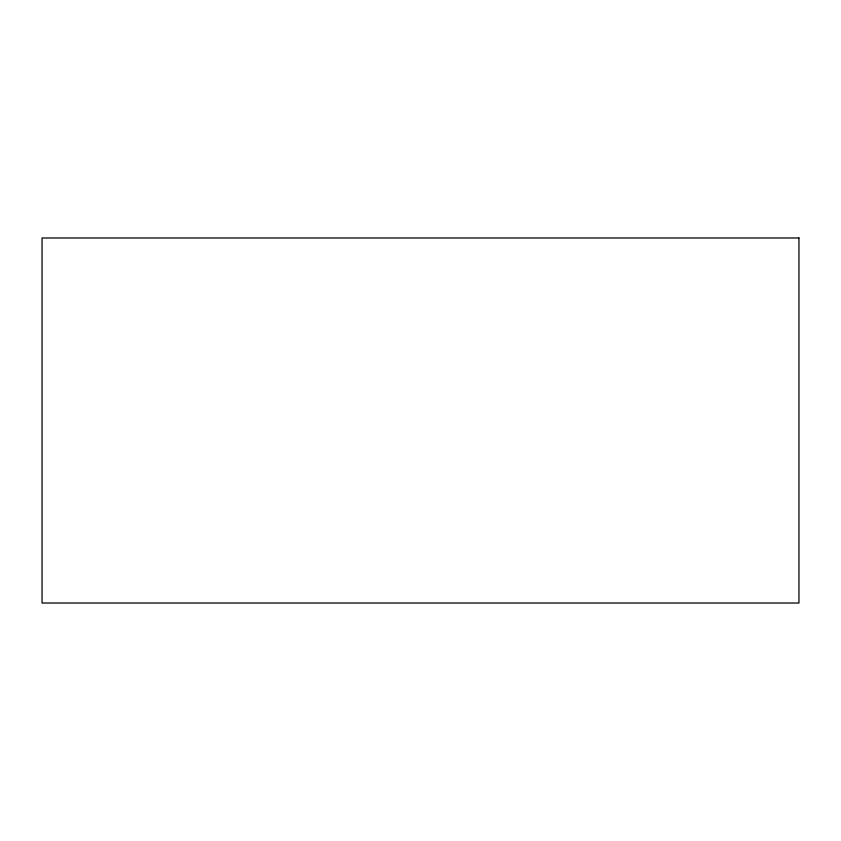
<?xml version="1.0" encoding="UTF-8"?>
<svg xmlns="http://www.w3.org/2000/svg" width="841" height="841" viewBox="0 0 841 841"><rect width="100%" height="100%" fill="white"/><g stroke="black" fill="none" stroke-linecap="round" stroke-linejoin="round"><path stroke-width="1.26" d="M798.95 237.982L42.05 237.982L42.05 603.018L798.95 603.018L798.95 237.982"/></g></svg>
